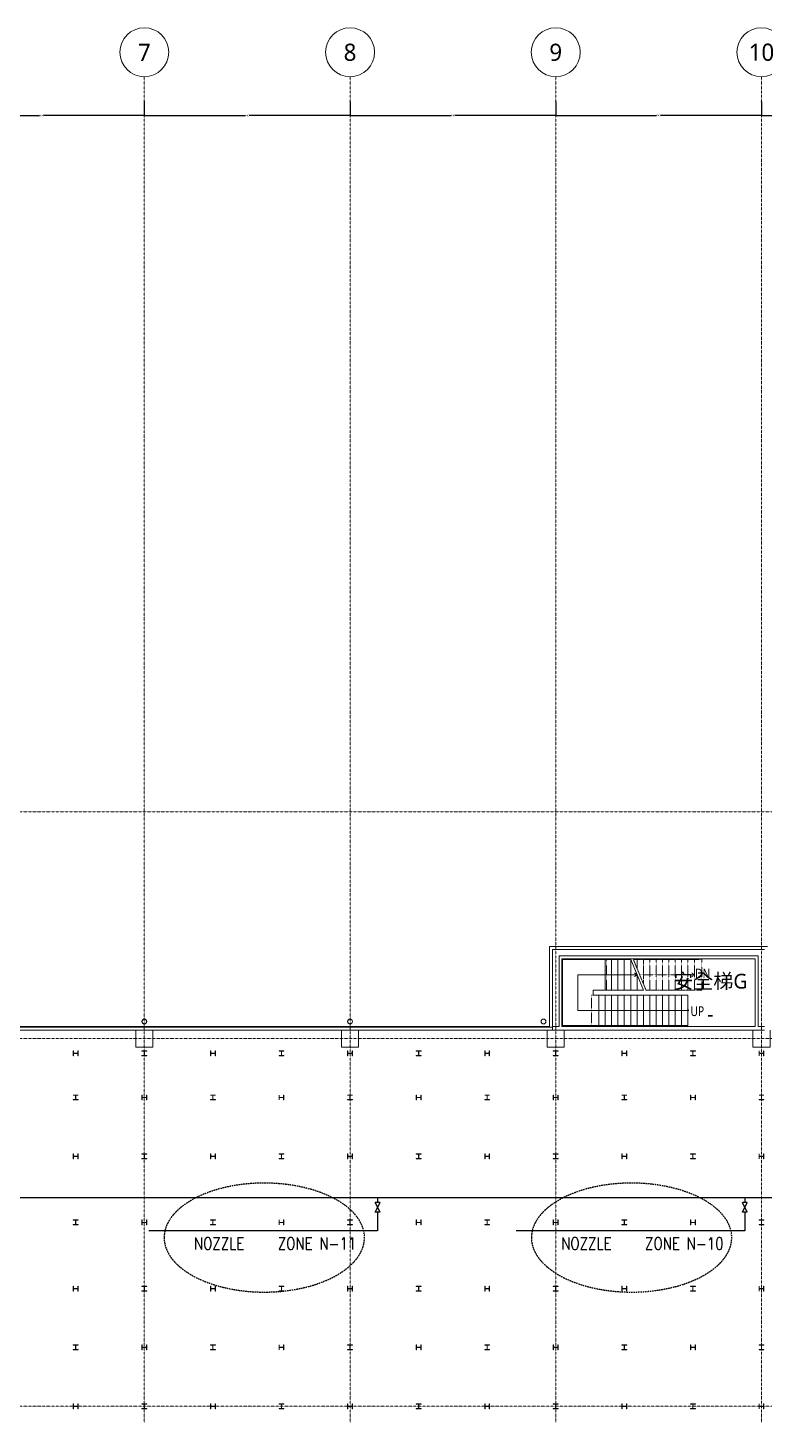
# Model space of a CAD drawing. Extents: x -32000 to 362567, y -29000 to 144214.
# Drawn here: x 46839 to 76915, y 74632 to 131250 of the extents above; entities that cross this region are included whole.
import ezdxf
from ezdxf.enums import TextEntityAlignment as Align

# ---------------------------------------------------------------- set-up
doc = ezdxf.new("R2010")
doc.units = 0
doc.header["$LTSCALE"] = 10
for name, pattern in [('H12PL25$0$JJP_三點線', [0.9, 0.3, -0.15, 0, -0.15, 0, -0.15, 0, -0.15]), ('H12PL25$0$JJP_虛線(退縮線、投影線、地下室範圍、非屬本工程、圖面分區)', [0.45, 0.3, -0.15]), ('H12PL25$0$虛線', [0.846667, 0.423333, -0.423333]), ('XFM1P20-HI FOG-200K$0$HIDDEN', [9.525, 6.35, -3.175])]:
    doc.linetypes.add(name, pattern=pattern)
for name, color, linetype in [('H12PL25$0$A-DIM', 252, 'Continuous'), ('H12PL25$0$A-OBJE-MEP', 252, 'Continuous'), ('H12PL25$0$A-STRS', 252, 'Continuous'), ('H12PL25$0$A-TEXT', 252, 'Continuous'), ('H12PL25$0$A-WALL-EX', 252, 'Continuous'), ('H12PL25$0$A-WALL-IN', 252, 'Continuous'), ('H12PL25$0$A-ZONE', 252, 'Continuous'), ('H12PL25$0$S-COL', 252, 'Continuous'), ('H12PL25$0$S-GRID', 252, 'Continuous'), ('XFM1P20-HI FOG-200K$0$M-CWTR-TEXT', 4, 'Continuous'), ('XFM1P20-HI FOG-200K$0$M-PIPE-CHWR20', 110, 'Continuous'), ('XFM1P20-HI FOG-200K$0$M-PIPE-FITTING', 2, 'Continuous')]:
    doc.layers.add(name, color=color, linetype=linetype)
doc.styles.add('H12PL25$0$dim-txt', font='isocp.shx', dxfattribs={"width": 0.7, "bigfont": 'chineset.shx'})
doc.styles.add('H12PL25$0$Standard', font='', dxfattribs={"width": 0.8})
doc.styles.add('XFM1P20-HI FOG-200K$0$12P7-XCM2P10$0$AA-TXT', font='simplex.shx', dxfattribs={"bigfont": 'china.shx'})
doc.styles.get('H12PL25$0$Standard').set_extended_font_data('Microsoft JhengHei')
doc.dimstyles.new('H12PL25$0$ARCH-dim-200MM', dxfattribs={"dimscale": 200, "dimtxt": 0.3, "dimasz": 0.1, "dimexe": 0.1, "dimexo": 0.1, "dimgap": 0.05, "dimtad": 1, "dimdec": 0, "dimlfac": 10, "dimrnd": 0.5, "dimdsep": 46, "dimtxsty": 'H12PL25$0$dim-txt', "dimblk": 'H12PL25$0$_Dot', "dimcen": 2, "dimclrd": 256, "dimclre": 256, "dimclrt": 256, "dimadec": 0, "dimazin": 0, "dimtfac": 1, "dimtix": 1, "dimtmove": 2, "dimatfit": 3, "dimldrblk": 'H12PL25$0$_OBLIQUE', "dimfxl": 1, "dimtvp": 1, "dimtolj": 1, "dimarcsym": 0})

# ---------------------------------------------------------------- blocks, each defined once
blk = doc.blocks.new('*D104')
at = {"layer": 'DEFPOINTS', "color": 0, "linetype": 'Continuous', "transparency": 16777216}
for p in [(43200, 128250), (51600, 128250), (51600, 127670)]:
    blk.add_point(p, dxfattribs=at)
at = {"layer": 'H12PL25$0$A-DIM', "linetype": 'Continuous', "lineweight": -2, "transparency": 16777216}
for p, q in [((43200, 128230), (43200, 127650)), ((51600, 128230), (51600, 127650)), ((43220, 127670), (47321, 127670)), ((51580, 127670), (47479, 127670))]:
    blk.add_line(p, q, dxfattribs=at)
at = {"layer": 'H12PL25$0$A-DIM', "linetype": 'Continuous', "lineweight": 0, "transparency": 16777216, "insert": (47400, 127670), "char_height": 60, "attachment_point": 5, "style": 'H12PL25$0$dim-txt'}
blk.add_mtext('\\A1;84000', dxfattribs=at)
blk = doc.blocks.new('H12PL25$0$_Dot')
blk = doc.blocks.new('H12PL25$0$_OBLIQUE')
at = {"color": 0, "linetype": 'ByBlock', "lineweight": -2}
blk.add_line((-0.5, -0.5), (0.5, 0.5), dxfattribs=at)
blk = doc.blocks.new('*D105')
at = {"layer": 'DEFPOINTS', "color": 0, "linetype": 'Continuous', "transparency": 16777216}
for p in [(51600, 128250), (60000, 128250), (60000, 127670)]:
    blk.add_point(p, dxfattribs=at)
at = {"layer": 'H12PL25$0$A-DIM', "linetype": 'Continuous', "lineweight": -2, "transparency": 16777216}
for p, q in [((51600, 128230), (51600, 127650)), ((60000, 128230), (60000, 127650)), ((51620, 127670), (55721, 127670)), ((59980, 127670), (55879, 127670))]:
    blk.add_line(p, q, dxfattribs=at)
at = {"layer": 'H12PL25$0$A-DIM', "linetype": 'Continuous', "lineweight": 0, "transparency": 16777216, "insert": (55800, 127670), "char_height": 60, "attachment_point": 5, "style": 'H12PL25$0$dim-txt'}
blk.add_mtext('\\A1;84000', dxfattribs=at)
blk = doc.blocks.new('*D106')
at = {"layer": 'DEFPOINTS', "color": 0, "linetype": 'Continuous', "transparency": 16777216}
for p in [(60000, 128250), (68400, 128250), (68400, 127670)]:
    blk.add_point(p, dxfattribs=at)
at = {"layer": 'H12PL25$0$A-DIM', "linetype": 'Continuous', "lineweight": -2, "transparency": 16777216}
for p, q in [((60000, 128230), (60000, 127650)), ((68400, 128230), (68400, 127650)), ((60020, 127670), (64121, 127670)), ((68380, 127670), (64279, 127670))]:
    blk.add_line(p, q, dxfattribs=at)
at = {"layer": 'H12PL25$0$A-DIM', "linetype": 'Continuous', "lineweight": 0, "transparency": 16777216, "insert": (64200, 127670), "char_height": 60, "attachment_point": 5, "style": 'H12PL25$0$dim-txt'}
blk.add_mtext('\\A1;84000', dxfattribs=at)
blk = doc.blocks.new('*D107')
at = {"layer": 'DEFPOINTS', "color": 0, "linetype": 'Continuous', "transparency": 16777216}
for p in [(68400, 128250), (76800, 128250), (76800, 127670)]:
    blk.add_point(p, dxfattribs=at)
at = {"layer": 'H12PL25$0$A-DIM', "linetype": 'Continuous', "lineweight": -2, "transparency": 16777216}
for p, q in [((68400, 128230), (68400, 127650)), ((76800, 128230), (76800, 127650)), ((68420, 127670), (72521, 127670)), ((76780, 127670), (72679, 127670))]:
    blk.add_line(p, q, dxfattribs=at)
at = {"layer": 'H12PL25$0$A-DIM', "linetype": 'Continuous', "lineweight": 0, "transparency": 16777216, "insert": (72600, 127670), "char_height": 60, "attachment_point": 5, "style": 'H12PL25$0$dim-txt'}
blk.add_mtext('\\A1;84000', dxfattribs=at)
blk = doc.blocks.new('*D108')
at = {"layer": 'DEFPOINTS', "color": 0, "linetype": 'Continuous', "transparency": 16777216}
for p in [(76800, 128250), (85200, 128250), (85200, 127670)]:
    blk.add_point(p, dxfattribs=at)
at = {"layer": 'H12PL25$0$A-DIM', "linetype": 'Continuous', "lineweight": -2, "transparency": 16777216}
for p, q in [((76800, 128230), (76800, 127650)), ((85200, 128230), (85200, 127650)), ((76820, 127670), (80921, 127670)), ((85180, 127670), (81079, 127670))]:
    blk.add_line(p, q, dxfattribs=at)
at = {"layer": 'H12PL25$0$A-DIM', "linetype": 'Continuous', "lineweight": 0, "transparency": 16777216, "insert": (81000, 127670), "char_height": 60, "attachment_point": 5, "style": 'H12PL25$0$dim-txt'}
blk.add_mtext('\\A1;84000', dxfattribs=at)
blk = doc.blocks.new('XFM1P20-HI FOG-200K$0$A$Ce98573ec')
at = {"layer": 'XFM1P20-HI FOG-200K$0$M-PIPE-FITTING', "ltscale": 0.1}
for p, q in [((2, 0), (0, 4)), ((0, 0), (2, 4)), ((0, 4), (2, 4)), ((0, 0), (2, 0))]:
    blk.add_line(p, q, dxfattribs=at)
blk = doc.blocks.new('XFM1P20-HI FOG-200K')
at = {"layer": 'XFM1P20-HI FOG-200K$0$M-PIPE-CHWR20'}
for p, q in [((175590, 83510), (20101, 83510)), ((61124, 83510), (61124, 83317)), ((76122, 83510), (76122, 83317)), ((61124, 82917), (61124, 82160)), ((76122, 82917), (76122, 82160)), ((61124, 82160), (51779, 82160)), ((76122, 82160), (66777, 82160))]:
    blk.add_line(p, q, dxfattribs=at)
at = {"layer": 'XFM1P20-HI FOG-200K$0$M-PIPE-CHWR20', "color": 1, "linetype": 'XFM1P20-HI FOG-200K$0$HIDDEN', "extrusion": (0, 0, -1)}
for centre in [(56499, 81882), (71497, 81882)]:
    blk.add_ellipse(centre, major_axis=(-4090, 0), ratio=0.543579, dxfattribs=at)
at = {"xscale": -100, "yscale": 100, "zscale": 100}
for p in [(61224, 82917), (76222, 82917)]:
    blk.add_blockref('XFM1P20-HI FOG-200K$0$A$Ce98573ec', p, dxfattribs=at)
at = {"layer": 'XFM1P20-HI FOG-200K$0$M-CWTR-TEXT', "style": 'XFM1P20-HI FOG-200K$0$12P7-XCM2P10$0$AA-TXT', "width": 0.8}
for s, p in [('NOZZLE', (53623, 81641)), ('ZONE N-11', (57049, 81641)), ('NOZZLE', (68621, 81641)), ('ZONE N-10', (72047, 81641))]:
    blk.add_text(s, height=500, dxfattribs=at).set_placement(p, align=Align.MIDDLE_LEFT)
blk = doc.blocks.new('H12PL25')
at = {"layer": 'H12PL25$0$A-OBJE-MEP', "lineweight": 0, "flags": 128}
for points in [[(51695, 90700, 1), (51505, 90700, 1)], [(60095, 90700, 1), (59905, 90700, 1)], [(67995, 90700, 1), (67805, 90700, 1)]]:
    blk.add_lwpolyline(points, format="xyb", close=True, dxfattribs=at)
at = {"layer": 'H12PL25$0$A-OBJE-MEP', "lineweight": 0}
for centre in [(51600, 90700), (60000, 90700), (67900, 90700)]:
    blk.add_circle(centre, 100, dxfattribs=at)
at = {"layer": 'H12PL25$0$A-STRS', "lineweight": 0}
for p, q in [((70420, 93230), (68680, 93230)), ((68680, 93230), (68680, 90530)), ((70420, 93230), (68680, 93230)), ((68680, 93230), (68680, 90530)), ((71460, 93230), (70420, 93230)), ((70420, 93230), (70420, 91980)), ((70420, 93230), (70420, 91980)), ((70420, 91980), (70420, 93230)), ((70680, 93230), (70420, 93230)), ((70420, 93230), (70420, 91980)), ((70680, 93230), (70680, 91980)), ((70680, 91980), (70680, 93230)), ((70680, 93230), (70680, 91980)), ((70940, 93230), (70680, 93230)), ((70940, 93230), (70940, 91980)), ((70940, 91980), (70940, 93230)), ((70940, 93230), (70940, 91980)), ((71200, 93230), (70940, 93230)), ((71200, 93230), (71200, 91980)), ((71200, 91980), (71200, 93230)), ((71200, 93230), (71200, 91980)), ((71460, 93230), (71200, 93230)), ((71460, 93230), (71460, 91980)), ((71460, 91980), (71460, 93230)), ((71460, 93230), (71460, 91980)), ((71460, 93230), (71980, 91980)), ((69305, 91155), (69305, 92605)), ((69305, 92605), (70420, 92605)), ((70420, 92605), (71720, 92605)), ((71720, 92605), (71620, 92680)), ((71620, 92530), (71720, 92605)), ((71720, 92605), (71720, 91980)), ((71720, 91980), (71720, 92605)), ((71720, 92605), (71720, 91980)), ((69930, 91780), (69930, 91980)), ((69930, 91980), (70420, 91980)), ((69930, 91980), (70420, 91980)), ((69930, 91780), (69930, 91980)), ((70160, 91780), (69930, 91780)), ((70160, 91780), (69930, 91780)), ((73800, 91780), (70160, 91780)), ((70160, 90530), (70160, 91780)), ((70160, 90530), (70160, 91780)), ((70160, 90530), (70160, 91780)), ((70420, 91780), (70160, 91780)), ((70160, 91780), (70160, 90530)), ((70160, 90530), (70160, 91780)), ((70420, 91980), (71980, 91980)), ((70420, 91980), (70680, 91980)), ((70420, 90530), (70420, 91780)), ((70680, 91780), (70420, 91780)), ((70420, 91780), (70420, 90530)), ((70420, 90530), (70420, 91780)), ((70680, 91980), (70940, 91980)), ((70680, 90530), (70680, 91780)), ((70940, 91780), (70680, 91780)), ((70680, 91780), (70680, 90530)), ((70680, 90530), (70680, 91780)), ((70940, 91980), (71200, 91980)), ((70940, 90530), (70940, 91780)), ((71200, 91780), (70940, 91780)), ((70940, 91780), (70940, 90530)), ((70940, 90530), (70940, 91780)), ((71200, 91980), (71460, 91980)), ((71200, 90530), (71200, 91780)), ((71460, 91780), (71200, 91780)), ((71200, 91780), (71200, 90530)), ((71200, 90530), (71200, 91780)), ((71460, 91980), (71720, 91980)), ((71460, 90530), (71460, 91780)), ((71720, 91780), (71460, 91780)), ((71460, 91780), (71460, 90530)), ((71460, 90530), (71460, 91780)), ((71720, 91980), (71980, 91980)), ((71720, 90530), (71720, 91780)), ((71980, 91780), (71720, 91780)), ((71720, 91780), (71720, 90530)), ((71720, 90530), (71720, 91780)), ((71980, 90530), (71980, 91780)), ((72240, 91780), (71980, 91780)), ((71980, 91780), (71980, 90530)), ((71980, 90530), (71980, 91780)), ((72240, 90530), (72240, 91780)), ((72500, 91780), (72240, 91780)), ((72240, 91780), (72240, 90530)), ((72240, 90530), (72240, 91780)), ((72500, 90530), (72500, 91780)), ((72760, 91780), (72500, 91780)), ((72500, 91780), (72500, 90530)), ((72500, 90530), (72500, 91780)), ((72760, 90530), (72760, 91780)), ((73020, 91780), (72760, 91780)), ((72760, 91780), (72760, 90530)), ((72760, 90530), (72760, 91780)), ((73020, 90530), (73020, 91780)), ((73280, 91780), (73020, 91780)), ((73020, 91780), (73020, 90530)), ((73020, 90530), (73020, 91780)), ((73280, 90530), (73280, 91780)), ((73540, 91780), (73280, 91780)), ((73280, 91780), (73280, 90530)), ((73280, 90530), (73280, 91780)), ((73540, 90530), (73540, 91780)), ((73800, 91780), (73540, 91780)), ((73540, 91780), (73540, 90530)), ((73540, 90530), (73540, 91780)), ((73800, 90530), (73800, 91780)), ((73800, 90530), (73800, 91780)), ((70160, 91155), (69305, 91155)), ((73540, 91155), (70160, 91155)), ((73800, 91155), (73540, 91155)), ((68680, 90530), (69853.32, 90530)), ((68680, 90530), (70160, 90530)), ((69853.32, 90530), (70160, 90530)), ((70160, 90530), (73800, 90530)), ((70160, 90530), (70420, 90530)), ((70420, 90530), (70680, 90530)), ((70680, 90530), (70940, 90530)), ((70940, 90530), (71200, 90530)), ((71200, 90530), (71460, 90530)), ((71460, 90530), (71720, 90530)), ((71720, 90530), (71980, 90530)), ((71980, 90530), (72240, 90530)), ((72240, 90530), (72500, 90530)), ((72500, 90530), (72760, 90530)), ((72760, 90530), (73020, 90530)), ((73020, 90530), (73280, 90530)), ((73280, 90530), (73540, 90530)), ((73540, 90530), (73800, 90530))]:
    blk.add_line(p, q, dxfattribs=at)
at = {"layer": 'H12PL25$0$A-STRS', "linetype": 'H12PL25$0$JJP_虛線(退縮線、投影線、地下室範圍、非屬本工程、圖面分區)', "lineweight": 0}
for p, q in [((70466.68, 93230), (70466.68, 91980)), ((71720, 93230), (71568.31, 93230)), ((71568.31, 93230), (72088.31, 91980)), ((71720, 93230), (71720, 92865.36)), ((71720, 92865.36), (71720, 93230)), ((71720, 93230), (71720, 92865.36)), ((71980, 93230), (71720, 93230)), ((71980, 93230), (71980, 92240.36)), ((71980, 92240.36), (71980, 93230)), ((71980, 93230), (71980, 92240.36)), ((72240, 93230), (71980, 93230)), ((72240, 93230), (72240, 91980)), ((72240, 91980), (72240, 93230)), ((72240, 93230), (72240, 91980)), ((72500, 93230), (72240, 93230)), ((72500, 93230), (72500, 91980)), ((72500, 91980), (72500, 93230)), ((72500, 93230), (72500, 91980)), ((72760, 93230), (72500, 93230)), ((72760, 93230), (72760, 91980)), ((72760, 91980), (72760, 93230)), ((72760, 93230), (72760, 91980)), ((73020, 93230), (72760, 93230)), ((73020, 93230), (73020, 91980)), ((73020, 91980), (73020, 93230)), ((73020, 93230), (73020, 91980)), ((73280, 93230), (73020, 93230)), ((73280, 93230), (73280, 91980)), ((73280, 91980), (73280, 93230)), ((73280, 93230), (73280, 91980)), ((73540, 93230), (73280, 93230)), ((73540, 93230), (73540, 91980)), ((73540, 91980), (73540, 93230)), ((73540, 93230), (73540, 91980)), ((73800, 93230), (73540, 93230)), ((73800, 93230), (73800, 91980)), ((73800, 91980), (73800, 93230)), ((73800, 93230), (73800, 91980)), ((74060, 93230), (73800, 93230)), ((74366.68, 93230), (74060, 93230)), ((74060, 93230), (74060, 91980)), ((74060, 91980), (74060, 93230)), ((74366.68, 91980), (74366.68, 93230)), ((71828.31, 92605), (73800, 92605)), ((73800, 92605), (74060, 92605)), ((74060, 92605), (73960, 92680)), ((73960, 92530), (74060, 92605)), ((69930, 91780), (69853.32, 91780)), ((69853.32, 91780), (69853.32, 90530)), ((72088.31, 91980), (72240, 91980)), ((72240, 91980), (72500, 91980)), ((72500, 91980), (72760, 91980)), ((72760, 91980), (73020, 91980)), ((73020, 91980), (73280, 91980)), ((73280, 91980), (73540, 91980)), ((73535.65, 91780), (73535.65, 90530)), ((73540, 91980), (73800, 91980)), ((73800, 91980), (74060, 91980)), ((74060, 91980), (74366.68, 91980))]:
    blk.add_line(p, q, dxfattribs=at)
at = {"layer": 'H12PL25$0$A-STRS', "linetype": 'H12PL25$0$虛線', "lineweight": 0}
for p, q in [((74060, 93230), (71568.31, 93230)), ((72088.31, 91980), (74060, 91980))]:
    blk.add_line(p, q, dxfattribs=at)
at = {"layer": 'H12PL25$0$A-STRS', "lineweight": 0, "flags": 128}
blk.add_lwpolyline([(73800, 91180, 1), (73800, 91130, 1)], format="xyb", close=True, dxfattribs=at)
at = {"layer": 'H12PL25$0$A-WALL-EX', "lineweight": 0}
for p, q in [((18000, 90465), (68150, 90465)), ((68270, 90465), (68150, 90465)), ((68270, 90465), (68150, 90465)), ((68150, 90350), (68270, 90350)), ((68150, 90350), (68270, 90350)), ((68270, 90350), (68270, 90465))]:
    blk.add_line(p, q, dxfattribs=at)
at = {"layer": 'H12PL25$0$A-WALL-EX', "lineweight": 0, "flags": 128}
for points in [[(68150, 93760), (68150, 93640)], [(77050, 93760), (68150, 93760)], [(68150, 93640), (68150, 90465)], [(68270, 90350), (68270, 93640)], [(68270, 93640), (76930, 93640)], [(17965, 90350), (68150, 90350)], [(18000, 90500), (68150, 90500)], [(18000, 90500), (68150, 90500)], [(18000, 90500), (68150, 90500)], [(68150, 90500), (18000, 90500)], [(68150, 90500), (68150, 90465)], [(68150, 90350), (68270, 90350)]]:
    blk.add_lwpolyline(points, dxfattribs=at)
at = {"layer": 'H12PL25$0$A-WALL-IN', "lineweight": 0, "flags": 128}
for points in [[(68537.5, 93372.5), (68537.5, 93259.5)], [(76662.5, 93372.5), (68537.5, 93372.5)], [(68537.5, 93259.5), (68537.5, 90500)], [(68650.5, 90500), (68650.5, 93259.5)], [(68650.5, 93259.5), (76549.5, 93259.5)], [(76549.5, 93259.5), (76549.5, 90500)], [(76662.5, 93372.5), (76662.5, 93259.5)], [(76662.5, 90500), (76662.5, 93259.5)], [(68537.5, 90500), (68270, 90500)], [(68270, 90500), (68270, 90350)], [(76549.5, 90500), (68650.5, 90500)], [(68750, 90350), (76450, 90350)], [(76930, 90500), (76662.5, 90500)]]:
    blk.add_lwpolyline(points, dxfattribs=at)
at = {"layer": 'H12PL25$0$S-COL', "lineweight": 0, "flags": 128}
for points in [[(51250, 90350), (51250, 89650), (51950, 89650), (51950, 90350)], [(59650, 90350), (59650, 89650), (60350, 89650), (60350, 90350)], [(68050, 90350), (68050, 89650), (68750, 89650), (68750, 90350), (68270, 90350)], [(76930, 90350), (76450, 90350), (76450, 89650), (77150, 89650), (77150, 90350)]]:
    blk.add_lwpolyline(points, dxfattribs=at)
for points in [[(48900, 89500), (48888, 89500), (48888, 89417, -0.41421356), (48875, 89404), (48725, 89404, -0.41421356), (48712, 89417), (48712, 89500), (48700, 89500), (48700, 89300), (48712, 89300), (48712, 89383, -0.41421356), (48725, 89396), (48875, 89396, -0.41421356), (48888, 89383), (48888, 89300), (48900, 89300)], [(51700, 89299.5), (51700, 89311.5), (51617, 89311.5, -0.41421356), (51604, 89324.5), (51604, 89474.5, -0.41421356), (51617, 89487.5), (51700, 89487.5), (51700, 89499.5), (51500, 89499.5), (51500, 89487.5), (51583, 89487.5, -0.41421356), (51596, 89474.5), (51596, 89324.5, -0.41421356), (51583, 89311.5), (51500, 89311.5), (51500, 89299.5)], [(54500, 89499.5), (54488, 89499.5), (54488, 89416.5, -0.41421356), (54475, 89403.5), (54325, 89403.5, -0.41421356), (54312, 89416.5), (54312, 89499.5), (54300, 89499.5), (54300, 89299.5), (54312, 89299.5), (54312, 89382.5, -0.41421356), (54325, 89395.5), (54475, 89395.5, -0.41421356), (54488, 89382.5), (54488, 89299.5), (54500, 89299.5)], [(57300, 89299.5), (57300, 89311.5), (57217, 89311.5, -0.41421356), (57204, 89324.5), (57204, 89474.5, -0.41421356), (57217, 89487.5), (57300, 89487.5), (57300, 89499.5), (57100, 89499.5), (57100, 89487.5), (57183, 89487.5, -0.41421356), (57196, 89474.5), (57196, 89324.5, -0.41421356), (57183, 89311.5), (57100, 89311.5), (57100, 89299.5)], [(60100, 89499.5), (60088, 89499.5), (60088, 89416.5, -0.41421356), (60075, 89403.5), (59925, 89403.5, -0.41421356), (59912, 89416.5), (59912, 89499.5), (59900, 89499.5), (59900, 89299.5), (59912, 89299.5), (59912, 89382.5, -0.41421356), (59925, 89395.5), (60075, 89395.5, -0.41421356), (60088, 89382.5), (60088, 89299.5), (60100, 89299.5)], [(62900, 89299.5), (62900, 89311.5), (62817, 89311.5, -0.41421356), (62804, 89324.5), (62804, 89474.5, -0.41421356), (62817, 89487.5), (62900, 89487.5), (62900, 89499.5), (62700, 89499.5), (62700, 89487.5), (62783, 89487.5, -0.41421356), (62796, 89474.5), (62796, 89324.5, -0.41421356), (62783, 89311.5), (62700, 89311.5), (62700, 89299.5)], [(65700, 89499.5), (65688, 89499.5), (65688, 89416.5, -0.41421356), (65675, 89403.5), (65525, 89403.5, -0.41421356), (65512, 89416.5), (65512, 89499.5), (65500, 89499.5), (65500, 89299.5), (65512, 89299.5), (65512, 89382.5, -0.41421356), (65525, 89395.5), (65675, 89395.5, -0.41421356), (65688, 89382.5), (65688, 89299.5), (65700, 89299.5)], [(68500, 89299.5), (68500, 89311.5), (68417, 89311.5, -0.41421356), (68404, 89324.5), (68404, 89474.5, -0.41421356), (68417, 89487.5), (68500, 89487.5), (68500, 89499.5), (68300, 89499.5), (68300, 89487.5), (68383, 89487.5, -0.41421356), (68396, 89474.5), (68396, 89324.5, -0.41421356), (68383, 89311.5), (68300, 89311.5), (68300, 89299.5)], [(71300, 89499.5), (71288, 89499.5), (71288, 89416.5, -0.41421356), (71275, 89403.5), (71125, 89403.5, -0.41421356), (71112, 89416.5), (71112, 89499.5), (71100, 89499.5), (71100, 89299.5), (71112, 89299.5), (71112, 89382.5, -0.41421356), (71125, 89395.5), (71275, 89395.5, -0.41421356), (71288, 89382.5), (71288, 89299.5), (71300, 89299.5)], [(74100, 89299.5), (74100, 89311.5), (74017, 89311.5, -0.41421356), (74004, 89324.5), (74004, 89474.5, -0.41421356), (74017, 89487.5), (74100, 89487.5), (74100, 89499.5), (73900, 89499.5), (73900, 89487.5), (73983, 89487.5, -0.41421356), (73996, 89474.5), (73996, 89324.5, -0.41421356), (73983, 89311.5), (73900, 89311.5), (73900, 89299.5)], [(76900, 89499.5), (76888, 89499.5), (76888, 89416.5, -0.41421356), (76875, 89403.5), (76725, 89403.5, -0.41421356), (76712, 89416.5), (76712, 89499.5), (76700, 89499.5), (76700, 89299.5), (76712, 89299.5), (76712, 89382.5, -0.41421356), (76725, 89395.5), (76875, 89395.5, -0.41421356), (76888, 89382.5), (76888, 89299.5), (76900, 89299.5)], [(48900, 87500), (48900, 87512), (48817, 87512, -0.41421356), (48804, 87525), (48804, 87675, -0.41421356), (48817, 87688), (48900, 87688), (48900, 87700), (48700, 87700), (48700, 87688), (48783, 87688, -0.41421356), (48796, 87675), (48796, 87525, -0.41421356), (48783, 87512), (48700, 87512), (48700, 87500)], [(51700, 87700), (51688, 87700), (51688, 87617, -0.41421356), (51675, 87604), (51525, 87604, -0.41421356), (51512, 87617), (51512, 87700), (51500, 87700), (51500, 87500), (51512, 87500), (51512, 87583, -0.41421356), (51525, 87596), (51675, 87596, -0.41421356), (51688, 87583), (51688, 87500), (51700, 87500)], [(54500, 87500), (54500, 87512), (54417, 87512, -0.41421356), (54404, 87525), (54404, 87675, -0.41421356), (54417, 87688), (54500, 87688), (54500, 87700), (54300, 87700), (54300, 87688), (54383, 87688, -0.41421356), (54396, 87675), (54396, 87525, -0.41421356), (54383, 87512), (54300, 87512), (54300, 87500)], [(57300, 87700), (57288, 87700), (57288, 87617, -0.41421356), (57275, 87604), (57125, 87604, -0.41421356), (57112, 87617), (57112, 87700), (57100, 87700), (57100, 87500), (57112, 87500), (57112, 87583, -0.41421356), (57125, 87596), (57275, 87596, -0.41421356), (57288, 87583), (57288, 87500), (57300, 87500)], [(60100, 87500), (60100, 87512), (60017, 87512, -0.41421356), (60004, 87525), (60004, 87675, -0.41421356), (60017, 87688), (60100, 87688), (60100, 87700), (59900, 87700), (59900, 87688), (59983, 87688, -0.41421356), (59996, 87675), (59996, 87525, -0.41421356), (59983, 87512), (59900, 87512), (59900, 87500)], [(62900, 87700), (62888, 87700), (62888, 87617, -0.41421356), (62875, 87604), (62725, 87604, -0.41421356), (62712, 87617), (62712, 87700), (62700, 87700), (62700, 87500), (62712, 87500), (62712, 87583, -0.41421356), (62725, 87596), (62875, 87596, -0.41421356), (62888, 87583), (62888, 87500), (62900, 87500)], [(65700, 87500), (65700, 87512), (65617, 87512, -0.41421356), (65604, 87525), (65604, 87675, -0.41421356), (65617, 87688), (65700, 87688), (65700, 87700), (65500, 87700), (65500, 87688), (65583, 87688, -0.41421356), (65596, 87675), (65596, 87525, -0.41421356), (65583, 87512), (65500, 87512), (65500, 87500)], [(68500, 87700), (68488, 87700), (68488, 87617, -0.41421356), (68475, 87604), (68325, 87604, -0.41421356), (68312, 87617), (68312, 87700), (68300, 87700), (68300, 87500), (68312, 87500), (68312, 87583, -0.41421356), (68325, 87596), (68475, 87596, -0.41421356), (68488, 87583), (68488, 87500), (68500, 87500)], [(71300, 87500), (71300, 87512), (71217, 87512, -0.41421356), (71204, 87525), (71204, 87675, -0.41421356), (71217, 87688), (71300, 87688), (71300, 87700), (71100, 87700), (71100, 87688), (71183, 87688, -0.41421356), (71196, 87675), (71196, 87525, -0.41421356), (71183, 87512), (71100, 87512), (71100, 87500)], [(74100, 87700), (74088, 87700), (74088, 87617, -0.41421356), (74075, 87604), (73925, 87604, -0.41421356), (73912, 87617), (73912, 87700), (73900, 87700), (73900, 87500), (73912, 87500), (73912, 87583, -0.41421356), (73925, 87596), (74075, 87596, -0.41421356), (74088, 87583), (74088, 87500), (74100, 87500)], [(76900, 87500), (76900, 87512), (76817, 87512, -0.41421356), (76804, 87525), (76804, 87675, -0.41421356), (76817, 87688), (76900, 87688), (76900, 87700), (76700, 87700), (76700, 87688), (76783, 87688, -0.41421356), (76796, 87675), (76796, 87525, -0.41421356), (76783, 87512), (76700, 87512), (76700, 87500)], [(48900, 85300), (48888, 85300), (48888, 85217, -0.41421356), (48875, 85204), (48725, 85204, -0.41421356), (48712, 85217), (48712, 85300), (48700, 85300), (48700, 85100), (48712, 85100), (48712, 85183, -0.41421356), (48725, 85196), (48875, 85196, -0.41421356), (48888, 85183), (48888, 85100), (48900, 85100)], [(51700, 85100), (51700, 85112), (51617, 85112, -0.41421356), (51604, 85125), (51604, 85275, -0.41421356), (51617, 85288), (51700, 85288), (51700, 85300), (51500, 85300), (51500, 85288), (51583, 85288, -0.41421356), (51596, 85275), (51596, 85125, -0.41421356), (51583, 85112), (51500, 85112), (51500, 85100)], [(54500, 85300), (54488, 85300), (54488, 85217, -0.41421356), (54475, 85204), (54325, 85204, -0.41421356), (54312, 85217), (54312, 85300), (54300, 85300), (54300, 85100), (54312, 85100), (54312, 85183, -0.41421356), (54325, 85196), (54475, 85196, -0.41421356), (54488, 85183), (54488, 85100), (54500, 85100)], [(57300, 85100), (57300, 85112), (57217, 85112, -0.41421356), (57204, 85125), (57204, 85275, -0.41421356), (57217, 85288), (57300, 85288), (57300, 85300), (57100, 85300), (57100, 85288), (57183, 85288, -0.41421356), (57196, 85275), (57196, 85125, -0.41421356), (57183, 85112), (57100, 85112), (57100, 85100)], [(60100, 85300), (60088, 85300), (60088, 85217, -0.41421356), (60075, 85204), (59925, 85204, -0.41421356), (59912, 85217), (59912, 85300), (59900, 85300), (59900, 85100), (59912, 85100), (59912, 85183, -0.41421356), (59925, 85196), (60075, 85196, -0.41421356), (60088, 85183), (60088, 85100), (60100, 85100)], [(62900, 85100), (62900, 85112), (62817, 85112, -0.41421356), (62804, 85125), (62804, 85275, -0.41421356), (62817, 85288), (62900, 85288), (62900, 85300), (62700, 85300), (62700, 85288), (62783, 85288, -0.41421356), (62796, 85275), (62796, 85125, -0.41421356), (62783, 85112), (62700, 85112), (62700, 85100)], [(65700, 85300), (65688, 85300), (65688, 85217, -0.41421356), (65675, 85204), (65525, 85204, -0.41421356), (65512, 85217), (65512, 85300), (65500, 85300), (65500, 85100), (65512, 85100), (65512, 85183, -0.41421356), (65525, 85196), (65675, 85196, -0.41421356), (65688, 85183), (65688, 85100), (65700, 85100)], [(68500, 85100), (68500, 85112), (68417, 85112, -0.41421356), (68404, 85125), (68404, 85275, -0.41421356), (68417, 85288), (68500, 85288), (68500, 85300), (68300, 85300), (68300, 85288), (68383, 85288, -0.41421356), (68396, 85275), (68396, 85125, -0.41421356), (68383, 85112), (68300, 85112), (68300, 85100)], [(71300, 85300), (71288, 85300), (71288, 85217, -0.41421356), (71275, 85204), (71125, 85204, -0.41421356), (71112, 85217), (71112, 85300), (71100, 85300), (71100, 85100), (71112, 85100), (71112, 85183, -0.41421356), (71125, 85196), (71275, 85196, -0.41421356), (71288, 85183), (71288, 85100), (71300, 85100)], [(74100, 85100), (74100, 85112), (74017, 85112, -0.41421356), (74004, 85125), (74004, 85275, -0.41421356), (74017, 85288), (74100, 85288), (74100, 85300), (73900, 85300), (73900, 85288), (73983, 85288, -0.41421356), (73996, 85275), (73996, 85125, -0.41421356), (73983, 85112), (73900, 85112), (73900, 85100)], [(76900, 85300), (76888, 85300), (76888, 85217, -0.41421356), (76875, 85204), (76725, 85204, -0.41421356), (76712, 85217), (76712, 85300), (76700, 85300), (76700, 85100), (76712, 85100), (76712, 85183, -0.41421356), (76725, 85196), (76875, 85196, -0.41421356), (76888, 85183), (76888, 85100), (76900, 85100)], [(48900, 82400), (48900, 82412), (48817, 82412, -0.41421356), (48804, 82425), (48804, 82575, -0.41421356), (48817, 82588), (48900, 82588), (48900, 82600), (48700, 82600), (48700, 82588), (48783, 82588, -0.41421356), (48796, 82575), (48796, 82425, -0.41421356), (48783, 82412), (48700, 82412), (48700, 82400)], [(51700, 82600), (51688, 82600), (51688, 82517, -0.41421356), (51675, 82504), (51525, 82504, -0.41421356), (51512, 82517), (51512, 82600), (51500, 82600), (51500, 82400), (51512, 82400), (51512, 82483, -0.41421356), (51525, 82496), (51675, 82496, -0.41421356), (51688, 82483), (51688, 82400), (51700, 82400)], [(54500, 82400), (54500, 82412), (54417, 82412, -0.41421356), (54404, 82425), (54404, 82575, -0.41421356), (54417, 82588), (54500, 82588), (54500, 82600), (54300, 82600), (54300, 82588), (54383, 82588, -0.41421356), (54396, 82575), (54396, 82425, -0.41421356), (54383, 82412), (54300, 82412), (54300, 82400)], [(57300, 82600), (57288, 82600), (57288, 82517, -0.41421356), (57275, 82504), (57125, 82504, -0.41421356), (57112, 82517), (57112, 82600), (57100, 82600), (57100, 82400), (57112, 82400), (57112, 82483, -0.41421356), (57125, 82496), (57275, 82496, -0.41421356), (57288, 82483), (57288, 82400), (57300, 82400)], [(60100, 82400), (60100, 82412), (60017, 82412, -0.41421356), (60004, 82425), (60004, 82575, -0.41421356), (60017, 82588), (60100, 82588), (60100, 82600), (59900, 82600), (59900, 82588), (59983, 82588, -0.41421356), (59996, 82575), (59996, 82425, -0.41421356), (59983, 82412), (59900, 82412), (59900, 82400)], [(62900, 82600), (62888, 82600), (62888, 82517, -0.41421356), (62875, 82504), (62725, 82504, -0.41421356), (62712, 82517), (62712, 82600), (62700, 82600), (62700, 82400), (62712, 82400), (62712, 82483, -0.41421356), (62725, 82496), (62875, 82496, -0.41421356), (62888, 82483), (62888, 82400), (62900, 82400)], [(65700, 82400), (65700, 82412), (65617, 82412, -0.41421356), (65604, 82425), (65604, 82575, -0.41421356), (65617, 82588), (65700, 82588), (65700, 82600), (65500, 82600), (65500, 82588), (65583, 82588, -0.41421356), (65596, 82575), (65596, 82425, -0.41421356), (65583, 82412), (65500, 82412), (65500, 82400)], [(68500, 82600), (68488, 82600), (68488, 82517, -0.41421356), (68475, 82504), (68325, 82504, -0.41421356), (68312, 82517), (68312, 82600), (68300, 82600), (68300, 82400), (68312, 82400), (68312, 82483, -0.41421356), (68325, 82496), (68475, 82496, -0.41421356), (68488, 82483), (68488, 82400), (68500, 82400)], [(71300, 82400), (71300, 82412), (71217, 82412, -0.41421356), (71204, 82425), (71204, 82575, -0.41421356), (71217, 82588), (71300, 82588), (71300, 82600), (71100, 82600), (71100, 82588), (71183, 82588, -0.41421356), (71196, 82575), (71196, 82425, -0.41421356), (71183, 82412), (71100, 82412), (71100, 82400)], [(74100, 82600), (74088, 82600), (74088, 82517, -0.41421356), (74075, 82504), (73925, 82504, -0.41421356), (73912, 82517), (73912, 82600), (73900, 82600), (73900, 82400), (73912, 82400), (73912, 82483, -0.41421356), (73925, 82496), (74075, 82496, -0.41421356), (74088, 82483), (74088, 82400), (74100, 82400)], [(76900, 82400), (76900, 82412), (76817, 82412, -0.41421356), (76804, 82425), (76804, 82575, -0.41421356), (76817, 82588), (76900, 82588), (76900, 82600), (76700, 82600), (76700, 82588), (76783, 82588, -0.41421356), (76796, 82575), (76796, 82425, -0.41421356), (76783, 82412), (76700, 82412), (76700, 82400)], [(48900, 79900), (48888, 79900), (48888, 79817, -0.41421356), (48875, 79804), (48725, 79804, -0.41421356), (48712, 79817), (48712, 79900), (48700, 79900), (48700, 79700), (48712, 79700), (48712, 79783, -0.41421356), (48725, 79796), (48875, 79796, -0.41421356), (48888, 79783), (48888, 79700), (48900, 79700)], [(51700, 79700), (51700, 79712), (51617, 79712, -0.41421356), (51604, 79725), (51604, 79875, -0.41421356), (51617, 79888), (51700, 79888), (51700, 79900), (51500, 79900), (51500, 79888), (51583, 79888, -0.41421356), (51596, 79875), (51596, 79725, -0.41421356), (51583, 79712), (51500, 79712), (51500, 79700)], [(54500, 79900), (54488, 79900), (54488, 79817, -0.41421356), (54475, 79804), (54325, 79804, -0.41421356), (54312, 79817), (54312, 79900), (54300, 79900), (54300, 79700), (54312, 79700), (54312, 79783, -0.41421356), (54325, 79796), (54475, 79796, -0.41421356), (54488, 79783), (54488, 79700), (54500, 79700)], [(57300, 79700), (57300, 79712), (57217, 79712, -0.41421356), (57204, 79725), (57204, 79875, -0.41421356), (57217, 79888), (57300, 79888), (57300, 79900), (57100, 79900), (57100, 79888), (57183, 79888, -0.41421356), (57196, 79875), (57196, 79725, -0.41421356), (57183, 79712), (57100, 79712), (57100, 79700)], [(60100, 79900), (60088, 79900), (60088, 79817, -0.41421356), (60075, 79804), (59925, 79804, -0.41421356), (59912, 79817), (59912, 79900), (59900, 79900), (59900, 79700), (59912, 79700), (59912, 79783, -0.41421356), (59925, 79796), (60075, 79796, -0.41421356), (60088, 79783), (60088, 79700), (60100, 79700)], [(62900, 79700), (62900, 79712), (62817, 79712, -0.41421356), (62804, 79725), (62804, 79875, -0.41421356), (62817, 79888), (62900, 79888), (62900, 79900), (62700, 79900), (62700, 79888), (62783, 79888, -0.41421356), (62796, 79875), (62796, 79725, -0.41421356), (62783, 79712), (62700, 79712), (62700, 79700)], [(65700, 79900), (65688, 79900), (65688, 79817, -0.41421356), (65675, 79804), (65525, 79804, -0.41421356), (65512, 79817), (65512, 79900), (65500, 79900), (65500, 79700), (65512, 79700), (65512, 79783, -0.41421356), (65525, 79796), (65675, 79796, -0.41421356), (65688, 79783), (65688, 79700), (65700, 79700)], [(68500, 79700), (68500, 79712), (68417, 79712, -0.41421356), (68404, 79725), (68404, 79875, -0.41421356), (68417, 79888), (68500, 79888), (68500, 79900), (68300, 79900), (68300, 79888), (68383, 79888, -0.41421356), (68396, 79875), (68396, 79725, -0.41421356), (68383, 79712), (68300, 79712), (68300, 79700)], [(71300, 79900), (71288, 79900), (71288, 79817, -0.41421356), (71275, 79804), (71125, 79804, -0.41421356), (71112, 79817), (71112, 79900), (71100, 79900), (71100, 79700), (71112, 79700), (71112, 79783, -0.41421356), (71125, 79796), (71275, 79796, -0.41421356), (71288, 79783), (71288, 79700), (71300, 79700)], [(74100, 79700), (74100, 79712), (74017, 79712, -0.41421356), (74004, 79725), (74004, 79875, -0.41421356), (74017, 79888), (74100, 79888), (74100, 79900), (73900, 79900), (73900, 79888), (73983, 79888, -0.41421356), (73996, 79875), (73996, 79725, -0.41421356), (73983, 79712), (73900, 79712), (73900, 79700)], [(76900, 79900), (76888, 79900), (76888, 79817, -0.41421356), (76875, 79804), (76725, 79804, -0.41421356), (76712, 79817), (76712, 79900), (76700, 79900), (76700, 79700), (76712, 79700), (76712, 79783, -0.41421356), (76725, 79796), (76875, 79796, -0.41421356), (76888, 79783), (76888, 79700), (76900, 79700)], [(48900, 77300), (48900, 77312), (48817, 77312, -0.41421356), (48804, 77325), (48804, 77475, -0.41421356), (48817, 77488), (48900, 77488), (48900, 77500), (48700, 77500), (48700, 77488), (48783, 77488, -0.41421356), (48796, 77475), (48796, 77325, -0.41421356), (48783, 77312), (48700, 77312), (48700, 77300)], [(51700, 77500), (51688, 77500), (51688, 77417, -0.41421356), (51675, 77404), (51525, 77404, -0.41421356), (51512, 77417), (51512, 77500), (51500, 77500), (51500, 77300), (51512, 77300), (51512, 77383, -0.41421356), (51525, 77396), (51675, 77396, -0.41421356), (51688, 77383), (51688, 77300), (51700, 77300)], [(54500, 77300), (54500, 77312), (54417, 77312, -0.41421356), (54404, 77325), (54404, 77475, -0.41421356), (54417, 77488), (54500, 77488), (54500, 77500), (54300, 77500), (54300, 77488), (54383, 77488, -0.41421356), (54396, 77475), (54396, 77325, -0.41421356), (54383, 77312), (54300, 77312), (54300, 77300)], [(57300, 77500), (57288, 77500), (57288, 77417, -0.41421356), (57275, 77404), (57125, 77404, -0.41421356), (57112, 77417), (57112, 77500), (57100, 77500), (57100, 77300), (57112, 77300), (57112, 77383, -0.41421356), (57125, 77396), (57275, 77396, -0.41421356), (57288, 77383), (57288, 77300), (57300, 77300)], [(60100, 77300), (60100, 77312), (60017, 77312, -0.41421356), (60004, 77325), (60004, 77475, -0.41421356), (60017, 77488), (60100, 77488), (60100, 77500), (59900, 77500), (59900, 77488), (59983, 77488, -0.41421356), (59996, 77475), (59996, 77325, -0.41421356), (59983, 77312), (59900, 77312), (59900, 77300)], [(62900, 77500), (62888, 77500), (62888, 77417, -0.41421356), (62875, 77404), (62725, 77404, -0.41421356), (62712, 77417), (62712, 77500), (62700, 77500), (62700, 77300), (62712, 77300), (62712, 77383, -0.41421356), (62725, 77396), (62875, 77396, -0.41421356), (62888, 77383), (62888, 77300), (62900, 77300)], [(65700, 77300), (65700, 77312), (65617, 77312, -0.41421356), (65604, 77325), (65604, 77475, -0.41421356), (65617, 77488), (65700, 77488), (65700, 77500), (65500, 77500), (65500, 77488), (65583, 77488, -0.41421356), (65596, 77475), (65596, 77325, -0.41421356), (65583, 77312), (65500, 77312), (65500, 77300)], [(68500, 77500), (68488, 77500), (68488, 77417, -0.41421356), (68475, 77404), (68325, 77404, -0.41421356), (68312, 77417), (68312, 77500), (68300, 77500), (68300, 77300), (68312, 77300), (68312, 77383, -0.41421356), (68325, 77396), (68475, 77396, -0.41421356), (68488, 77383), (68488, 77300), (68500, 77300)], [(71300, 77300), (71300, 77312), (71217, 77312, -0.41421356), (71204, 77325), (71204, 77475, -0.41421356), (71217, 77488), (71300, 77488), (71300, 77500), (71100, 77500), (71100, 77488), (71183, 77488, -0.41421356), (71196, 77475), (71196, 77325, -0.41421356), (71183, 77312), (71100, 77312), (71100, 77300)], [(74100, 77500), (74088, 77500), (74088, 77417, -0.41421356), (74075, 77404), (73925, 77404, -0.41421356), (73912, 77417), (73912, 77500), (73900, 77500), (73900, 77300), (73912, 77300), (73912, 77383, -0.41421356), (73925, 77396), (74075, 77396, -0.41421356), (74088, 77383), (74088, 77300), (74100, 77300)], [(76900, 77300), (76900, 77312), (76817, 77312, -0.41421356), (76804, 77325), (76804, 77475, -0.41421356), (76817, 77488), (76900, 77488), (76900, 77500), (76700, 77500), (76700, 77488), (76783, 77488, -0.41421356), (76796, 77475), (76796, 77325, -0.41421356), (76783, 77312), (76700, 77312), (76700, 77300)], [(48900, 75100), (48888, 75100), (48888, 75017, -0.41421356), (48875, 75004), (48725, 75004, -0.41421356), (48712, 75017), (48712, 75100), (48700, 75100), (48700, 74900), (48712, 74900), (48712, 74983, -0.41421356), (48725, 74996), (48875, 74996, -0.41421356), (48888, 74983), (48888, 74900), (48900, 74900)], [(51700, 74900), (51700, 74912), (51617, 74912, -0.41421356), (51604, 74925), (51604, 75075, -0.41421356), (51617, 75088), (51700, 75088), (51700, 75100), (51500, 75100), (51500, 75088), (51583, 75088, -0.41421356), (51596, 75075), (51596, 74925, -0.41421356), (51583, 74912), (51500, 74912), (51500, 74900)], [(54500, 75100), (54488, 75100), (54488, 75017, -0.41421356), (54475, 75004), (54325, 75004, -0.41421356), (54312, 75017), (54312, 75100), (54300, 75100), (54300, 74900), (54312, 74900), (54312, 74983, -0.41421356), (54325, 74996), (54475, 74996, -0.41421356), (54488, 74983), (54488, 74900), (54500, 74900)], [(57300, 74900), (57300, 74912), (57217, 74912, -0.41421356), (57204, 74925), (57204, 75075, -0.41421356), (57217, 75088), (57300, 75088), (57300, 75100), (57100, 75100), (57100, 75088), (57183, 75088, -0.41421356), (57196, 75075), (57196, 74925, -0.41421356), (57183, 74912), (57100, 74912), (57100, 74900)], [(60100, 75100), (60088, 75100), (60088, 75017, -0.41421356), (60075, 75004), (59925, 75004, -0.41421356), (59912, 75017), (59912, 75100), (59900, 75100), (59900, 74900), (59912, 74900), (59912, 74983, -0.41421356), (59925, 74996), (60075, 74996, -0.41421356), (60088, 74983), (60088, 74900), (60100, 74900)], [(62900, 74900), (62900, 74912), (62817, 74912, -0.41421356), (62804, 74925), (62804, 75075, -0.41421356), (62817, 75088), (62900, 75088), (62900, 75100), (62700, 75100), (62700, 75088), (62783, 75088, -0.41421356), (62796, 75075), (62796, 74925, -0.41421356), (62783, 74912), (62700, 74912), (62700, 74900)], [(65700, 75100), (65688, 75100), (65688, 75017, -0.41421356), (65675, 75004), (65525, 75004, -0.41421356), (65512, 75017), (65512, 75100), (65500, 75100), (65500, 74900), (65512, 74900), (65512, 74983, -0.41421356), (65525, 74996), (65675, 74996, -0.41421356), (65688, 74983), (65688, 74900), (65700, 74900)], [(68500, 74900), (68500, 74912), (68417, 74912, -0.41421356), (68404, 74925), (68404, 75075, -0.41421356), (68417, 75088), (68500, 75088), (68500, 75100), (68300, 75100), (68300, 75088), (68383, 75088, -0.41421356), (68396, 75075), (68396, 74925, -0.41421356), (68383, 74912), (68300, 74912), (68300, 74900)], [(71300, 75100), (71288, 75100), (71288, 75017, -0.41421356), (71275, 75004), (71125, 75004, -0.41421356), (71112, 75017), (71112, 75100), (71100, 75100), (71100, 74900), (71112, 74900), (71112, 74983, -0.41421356), (71125, 74996), (71275, 74996, -0.41421356), (71288, 74983), (71288, 74900), (71300, 74900)], [(74100, 74900), (74100, 74912), (74017, 74912, -0.41421356), (74004, 74925), (74004, 75075, -0.41421356), (74017, 75088), (74100, 75088), (74100, 75100), (73900, 75100), (73900, 75088), (73983, 75088, -0.41421356), (73996, 75075), (73996, 74925, -0.41421356), (73983, 74912), (73900, 74912), (73900, 74900)], [(76900, 75100), (76888, 75100), (76888, 75017, -0.41421356), (76875, 75004), (76725, 75004, -0.41421356), (76712, 75017), (76712, 75100), (76700, 75100), (76700, 74900), (76712, 74900), (76712, 74983, -0.41421356), (76725, 74996), (76875, 74996, -0.41421356), (76888, 74983), (76888, 74900), (76900, 74900)]]:
    blk.add_lwpolyline(points, format="xyb", close=True, dxfattribs=at)
at = {"layer": 'H12PL25$0$S-GRID', "linetype": 'H12PL25$0$JJP_三點線', "lineweight": 0}
for p, q in [((51600, 128250), (51600, 129250)), ((60000, 128250), (60000, 129250)), ((68400, 128250), (68400, 129250)), ((76800, 128250), (76800, 129250)), ((51600, 128250), (51600, -28000)), ((60000, 128250), (60000, -28000)), ((68400, 128250), (68400, -28000)), ((76800, 128250), (76800, -28000)), ((-29000, 99250), (289600, 99250)), ((-29000, 90000), (289600, 90000)), ((-29000, 75000), (289600, 75000))]:
    blk.add_line(p, q, dxfattribs=at)
at = {"layer": 'H12PL25$0$S-GRID', "lineweight": 0}
for centre in [(51600, 130250), (60000, 130250), (68400, 130250), (76800, 130250)]:
    blk.add_circle(centre, 1000, dxfattribs=at)
at = {"layer": 'H12PL25$0$S-GRID', "linetype": 'H12PL25$0$JJP_三點線', "lineweight": 0}
for p in [(51600, 128250), (51600, 128250), (60000, 128250), (60000, 128250), (68400, 128250), (68400, 128250), (76800, 128250), (76800, 128250)]:
    blk.add_point(p, dxfattribs=at)
at = {"layer": 'H12PL25$0$A-TEXT', "linetype": 'Continuous', "lineweight": 0, "char_height": 400, "attachment_point": 4, "style": 'H12PL25$0$Standard'}
for s, insert in [('\\A1;DN', (74089.51, 92660.2)), ('\\A1;UP', (73902.36, 91117.78))]:
    blk.add_mtext(s, dxfattribs=dict(at, insert=insert))
at = {"layer": 'H12PL25$0$A-ZONE', "style": 'H12PL25$0$Standard'}
for s, p in [('安全梯G', (74710.41, 92644.99)), ('-', (74710.41, 91303.1))]:
    blk.add_text(s, height=600, dxfattribs=at).set_placement(p, align=Align.TOP_CENTER)
at = {"layer": 'H12PL25$0$S-GRID', "style": 'H12PL25$0$Standard'}
for s, p in [('7', (51600, 130600)), ('8', (60000, 130600)), ('9', (68400, 130600)), ('10', (76800, 130602.36))]:
    blk.add_text(s, height=700, dxfattribs=at).set_placement(p, align=Align.TOP_CENTER)
at = {"layer": 'H12PL25$0$A-DIM', "linetype": 'Continuous', "lineweight": 0}
for base, p1, p2, picture, middle in [((51600, 127670), (43200, 128250), (51600, 128250), '*D104', (47400, 127670)), ((60000, 127670), (51600, 128250), (60000, 128250), '*D105', (55800, 127670)), ((68400, 127670), (60000, 128250), (68400, 128250), '*D106', (64200, 127670)), ((76800, 127670), (68400, 128250), (76800, 128250), '*D107', (72600, 127670)), ((85200, 127670), (76800, 128250), (85200, 128250), '*D108', (81000, 127670))]:
    dim = blk.add_linear_dim(base=base, p1=p1, p2=p2, dimstyle='H12PL25$0$ARCH-dim-200MM', dxfattribs=at)
    dim.commit()
    dim.dimension.update_dxf_attribs({"geometry": picture, "text_midpoint": middle, "dimtype": 128})

msp = doc.modelspace()

# ---------------------------------------------------------------- block references
msp.add_blockref('H12PL25', (0, 0))

# ---------------------------------------------------------------- next in the draw order: block references
msp.add_blockref('XFM1P20-HI FOG-200K', (0, 0))

doc.saveas('drawing.dxf')
